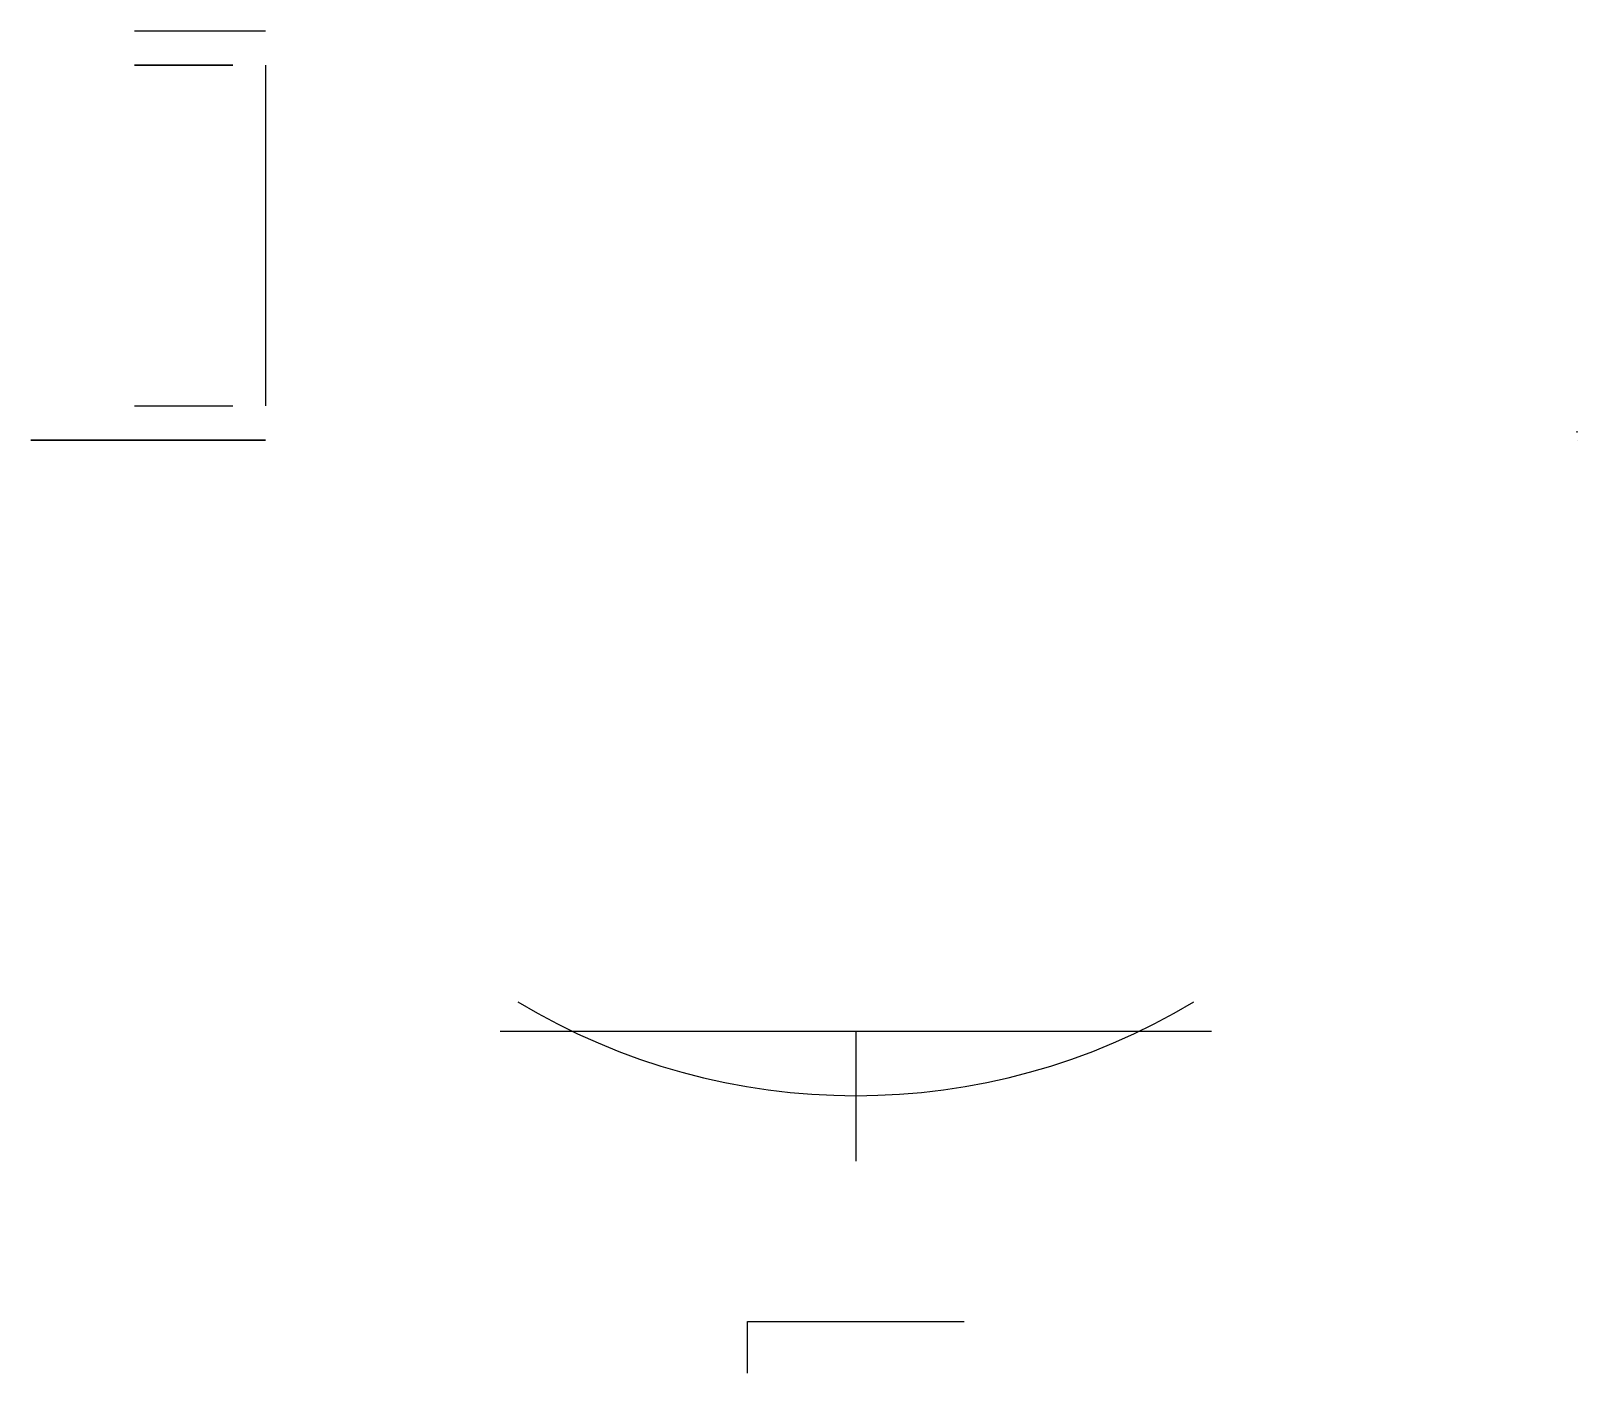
# Model space of a CAD drawing. Header units: inches. Extents: x 2.73 to 8.62, y -0.47 to 4.65.
import ezdxf

# ---------------------------------------------------------------- set-up
doc = ezdxf.new("R2010")
doc.units = ezdxf.units.IN
doc.header["$MEASUREMENT"] = 0

msp = doc.modelspace()

# ---------------------------------------------------------------- linework, layer by layer
at = {"extrusion": (-1, 0, 6.12323e-17)}
for p, q in [((3.1214, 4.6478, 1.1487), (3.6214, 4.6478, 0.3087)), ((3.1214, 4.6478, 0.3087), (3.6214, 4.6478, 1.1487)), ((3.1214, 4.5178, 1.0787), (3.4964, 4.5178, 1.0787)), ((3.4964, 4.5178, 0.3787), (3.1214, 4.5178, 0.3787)), ((3.4964, 4.5178, 1.0787), (3.4964, 4.5178, 0.3787)), ((3.6214, 4.5178, 0.3787), (3.6214, 3.2178, 1.0787)), ((3.1214, 3.2178, 1.0787), (3.4964, 3.2178, 1.0787)), ((3.1214, 3.0878, 0.3087), (3.6214, 3.0878, 1.1487)), ((3.1214, 3.0878, 1.1487), (3.6214, 3.0878, 0.3087))]:
    msp.add_line(p, q, dxfattribs=at)
at = {"extrusion": (1.77636e-15, 1, -1.05736e-15)}
for p, q in [((2.7264, 3.0878, -4.3209), (3.5532, 3.0878, -4.9115)), ((3.5532, 3.0878, -4.3209), (2.7264, 3.0878, -4.9115)), ((3.5532, 3.0878, -4.9115), (3.5532, 3.0878, -4.3209)), ((5.458, -0.2731, 1.024), (6.2847, -0.2731, 0.4334)), ((5.458, -0.4699, 0.4334), (5.458, -0.2731, 0.4334))]:
    msp.add_line(p, q, dxfattribs=at)
for p, q in [((3.6214, 3.0878, 1.1487), (3.1214, 3.0878, 1.1487)), ((3.6214, 3.0878, 1.1487), (3.1214, 3.0878, 0.3087)), ((3.1214, 3.0878, 1.1487), (3.6214, 3.0878, 0.3087)), ((8.6214, 3.1164, 0.1794), (8.6214, 3.1221, 0.0696)), ((8.6214, 3.0878, 1.1487), (8.6214, 3.0878, 0.3087)), ((4.5157, 0.8335, 0.7287), (7.2271, 0.8335, 0.7287)), ((5.8714, 0.8335, 0.7287), (5.8714, 0.3378, 0.7287)), ((5.8714, 0.3378, 0.7287), (5.8714, 0.3378, 0.3087))]:
    msp.add_line(p, q)
at = {"extrusion": (5.32907e-15, 1, 0)}
msp.add_line((3.3046, 3.0878, 0.8409), (3.4381, 3.0878, 0.6165), dxfattribs=at)
msp.add_arc((5.8714, 3.0878, 0.7287), 2.5, 238.97797, 301.02203)
msp.add_arc((5.8714, 3.0878, 0.7287), 2.5, 238.97797, 301.02203)

doc.saveas('drawing.dxf')
